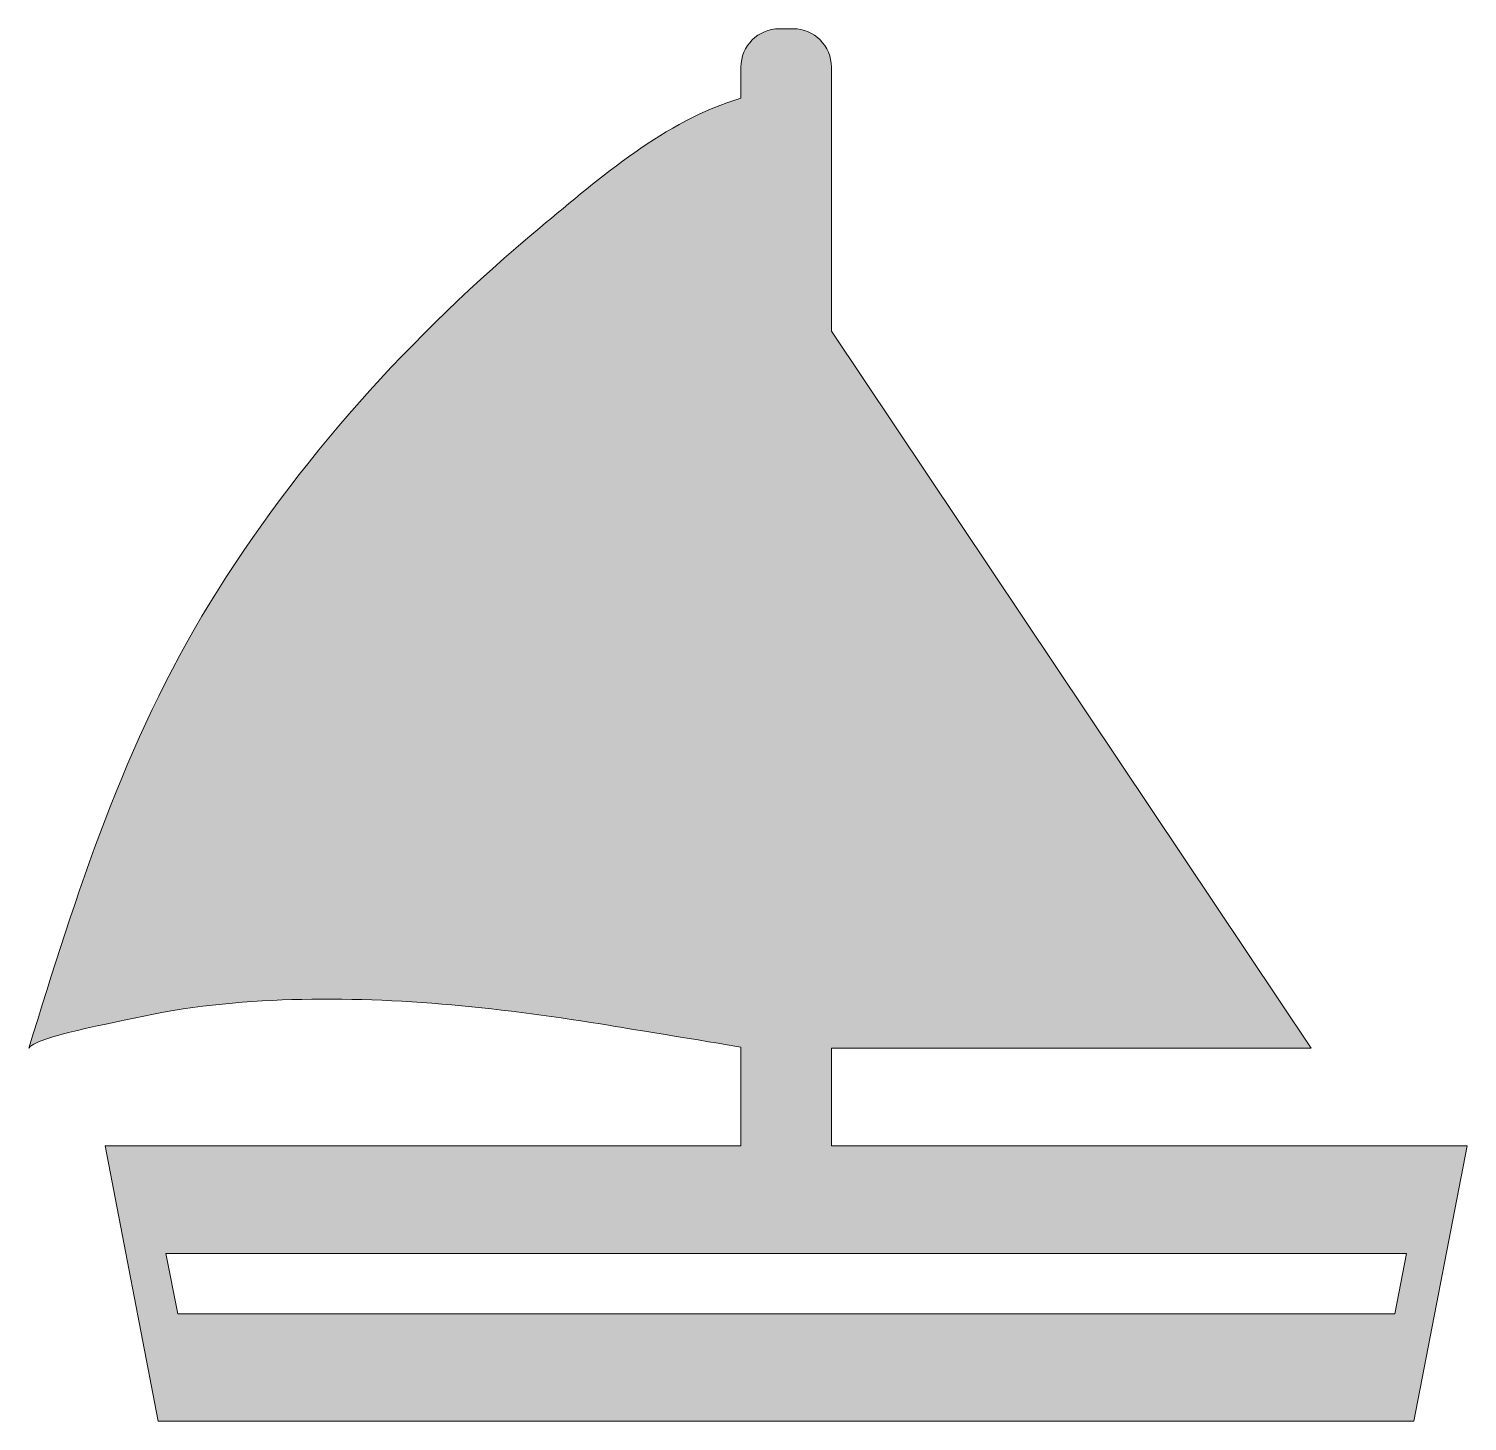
# Model space of a CAD drawing. Header units: inches. Extents: x 0 to 102, y 0 to 98.
import ezdxf

# ---------------------------------------------------------------- set-up
doc = ezdxf.new("R2010")
doc.units = ezdxf.units.IN
doc.header["$MEASUREMENT"] = 0
doc.layers.add('Layer 1', color=7, linetype='Continuous')

msp = doc.modelspace()

# ---------------------------------------------------------------- hatches: boundary and pattern name
at = {"layer": 'Layer 1', "true_color": 0x262261}
h = msp.add_hatch(color=179, dxfattribs=at)
h.dxf.hatch_style = 2
edge = h.paths.add_edge_path()
edge.add_spline(control_points=[(56.69, 19.45), (56.69, 19.45), (56.69, 26.35), (56.69, 26.35), (56.69, 26.35), (90.57, 26.35), (90.57, 26.35), (90.57, 26.35), (56.69, 77.02), (56.69, 77.02), (56.69, 77.02), (56.69, 95.68), (56.69, 95.68), (56.69, 97.18), (55.48, 98.39), (53.99, 98.39), (53.99, 98.39), (53.01, 98.39), (53.01, 98.39), (51.52, 98.39), (50.3, 97.18), (50.3, 95.68), (50.3, 95.68), (50.3, 93.49), (50.3, 93.49), (44.89, 91.85), (40.45, 87.96), (36.1, 84.33), (27.03, 76.77), (18.97, 67.88), (12.79, 57.8), (6.77, 48), (3.36, 37.27), (0, 26.35), (0.23, 27.11), (6.47, 28.26), (7.44, 28.48), (11.1, 29.31), (14.85, 29.68), (18.59, 29.79), (26.13, 30.01), (33.66, 29.18), (41.09, 27.96), (41.18, 27.94), (48.26, 26.78), (50.3, 26.44), (50.3, 26.44), (50.3, 19.45), (50.3, 19.45), (50.3, 19.45), (5.4, 19.45), (5.4, 19.45), (5.4, 19.45), (9.15, 0), (9.15, 0), (9.15, 0), (97.84, 0), (97.84, 0), (97.84, 0), (101.6, 19.45), (101.6, 19.45), (101.6, 19.45), (56.69, 19.45), (56.69, 19.45)], knot_values=[0, 0, 0, 0, 1, 1, 1, 2, 2, 2, 3, 3, 3, 4, 4, 4, 5, 5, 5, 6, 6, 6, 7, 7, 7, 8, 8, 8, 9, 9, 9, 10, 10, 10, 11, 11, 11, 12, 12, 12, 13, 13, 13, 14, 14, 14, 15, 15, 15, 16, 16, 16, 17, 17, 17, 18, 18, 18, 19, 19, 19, 20, 20, 20, 21, 21, 21, 21], degree=3, periodic=1)
h.paths.add_polyline_path([(96.48, 7.6), (10.52, 7.6), (9.69, 11.85), (97.3, 11.85)])

# ---------------------------------------------------------------- linework, layer by layer
at = {"layer": 'Layer 1', "lineweight": 0}
msp.add_lwpolyline([(96.48, 7.6), (10.52, 7.6), (9.69, 11.85), (97.3, 11.85), (96.48, 7.6)], dxfattribs=at)
msp.add_open_spline([(56.69, 19.45), (56.69, 19.45), (56.69, 26.35), (56.69, 26.35), (56.69, 26.35), (90.57, 26.35), (90.57, 26.35), (90.57, 26.35), (56.69, 77.02), (56.69, 77.02), (56.69, 77.02), (56.69, 95.68), (56.69, 95.68), (56.69, 97.18), (55.48, 98.39), (53.99, 98.39), (53.99, 98.39), (53.01, 98.39), (53.01, 98.39), (51.52, 98.39), (50.3, 97.18), (50.3, 95.68), (50.3, 95.68), (50.3, 93.49), (50.3, 93.49), (44.89, 91.85), (40.45, 87.96), (36.1, 84.33), (27.03, 76.77), (18.97, 67.88), (12.79, 57.8), (6.77, 48), (3.36, 37.27), (0, 26.35), (0.23, 27.11), (6.47, 28.26), (7.44, 28.48), (11.1, 29.31), (14.85, 29.68), (18.59, 29.79), (26.13, 30.01), (33.66, 29.18), (41.09, 27.96), (41.18, 27.94), (48.26, 26.78), (50.3, 26.44), (50.3, 26.44), (50.3, 19.45), (50.3, 19.45), (50.3, 19.45), (5.4, 19.45), (5.4, 19.45), (5.4, 19.45), (9.15, 0), (9.15, 0), (9.15, 0), (97.84, 0), (97.84, 0), (97.84, 0), (101.6, 19.45), (101.6, 19.45), (101.6, 19.45), (56.69, 19.45), (56.69, 19.45)], degree=3, knots=[0, 0, 0, 0, 1, 1, 1, 2, 2, 2, 3, 3, 3, 4, 4, 4, 5, 5, 5, 6, 6, 6, 7, 7, 7, 8, 8, 8, 9, 9, 9, 10, 10, 10, 11, 11, 11, 12, 12, 12, 13, 13, 13, 14, 14, 14, 15, 15, 15, 16, 16, 16, 17, 17, 17, 18, 18, 18, 19, 19, 19, 20, 20, 20, 21, 21, 21, 21], dxfattribs=at)

doc.saveas('drawing.dxf')
